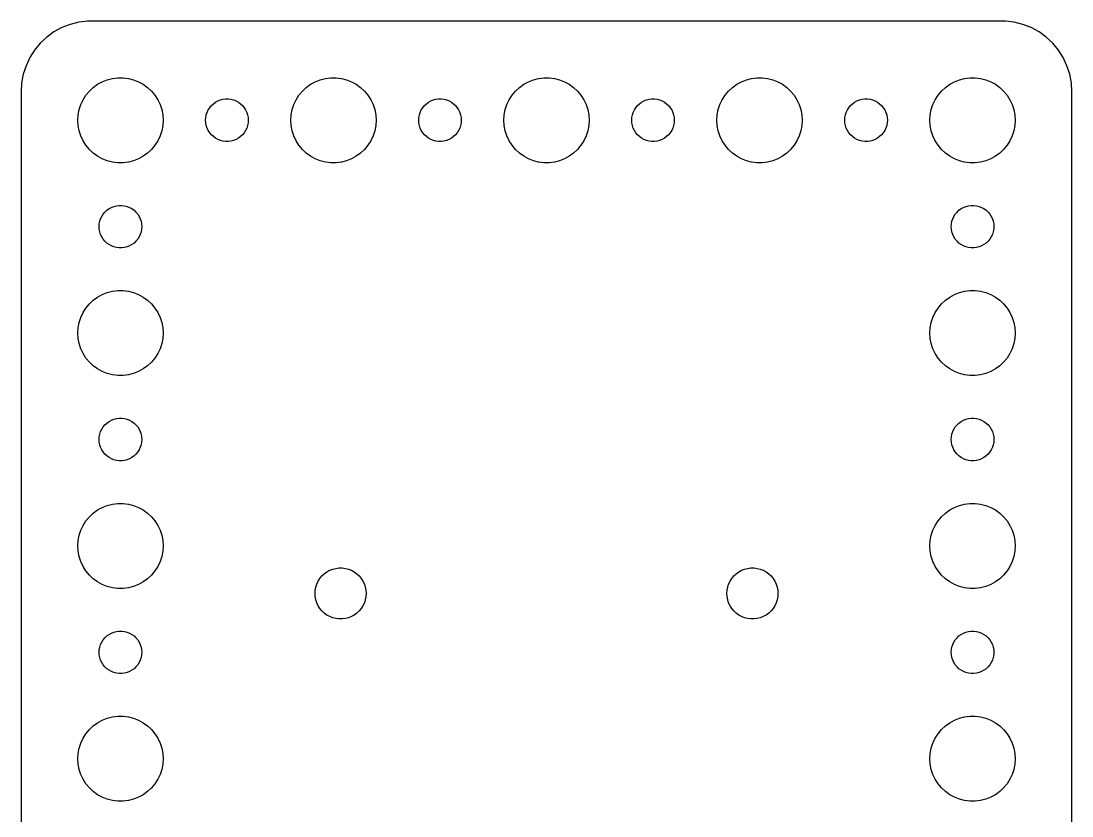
# Model space of a CAD drawing. Header units: metres. Extents: x -37 to 37, y -16 to 166.
# Drawn here: x -37 to 37, y 110 to 166 of the extents above; entities that cross this region are included whole.
import ezdxf

# ---------------------------------------------------------------- set-up
doc = ezdxf.new("R2010")
doc.units = ezdxf.units.M

msp = doc.modelspace()

# ---------------------------------------------------------------- linework, layer by layer
for p, q in [((-32.9369, 165.911), (-33.5451, 165.755)), ((-32.3139, 165.99), (-32.9369, 165.911)), ((32.3139, 165.99), (-32.3139, 165.99)), ((32.9369, 165.911), (32.3139, 165.99)), ((33.5451, 165.755), (32.9369, 165.911)), ((-34.6791, 165.222), (-35.1871, 164.853)), ((-34.1289, 165.524), (-34.6791, 165.222)), ((-33.5451, 165.755), (-34.1289, 165.524)), ((34.1289, 165.524), (33.5451, 165.755)), ((34.6791, 165.222), (34.1289, 165.524)), ((35.1871, 164.853), (34.6791, 165.222)), ((-35.6448, 164.423), (-36.0451, 163.939)), ((-35.1871, 164.853), (-35.6448, 164.423)), ((35.6448, 164.423), (35.1871, 164.853)), ((36.0451, 163.939), (35.6448, 164.423)), ((-36.0451, 163.939), (-36.3815, 163.409)), ((36.3815, 163.409), (36.0451, 163.939)), ((-36.6489, 162.841), (-36.8429, 162.243)), ((-36.3815, 163.409), (-36.6489, 162.841)), ((36.6489, 162.841), (36.3815, 163.409)), ((36.8429, 162.243), (36.6489, 162.841)), ((-36.8429, 162.243), (-36.9606, 161.627)), ((36.9606, 161.627), (36.8429, 162.243)), ((-36.9606, 161.627), (-37, 161)), ((-31.9123, 161.312), (-31.6075, 161.533)), ((-31.6075, 161.533), (-31.2773, 161.714)), ((-31.2773, 161.714), (-30.927, 161.853)), ((-30.927, 161.853), (-30.5621, 161.947)), ((-30.5621, 161.947), (-30.1884, 161.994)), ((-30.1884, 161.994), (-29.8116, 161.994)), ((-29.8116, 161.994), (-29.4379, 161.947)), ((-29.4379, 161.947), (-29.0729, 161.853)), ((-29.0729, 161.853), (-28.7227, 161.714)), ((-28.7227, 161.714), (-28.3925, 161.533)), ((-28.3925, 161.533), (-28.0877, 161.312)), ((-16.9123, 161.312), (-16.6075, 161.533)), ((-16.6075, 161.533), (-16.2773, 161.714)), ((-16.2773, 161.714), (-15.927, 161.853)), ((-15.927, 161.853), (-15.5621, 161.947)), ((-15.5621, 161.947), (-15.1884, 161.994)), ((-15.1884, 161.994), (-14.8116, 161.994)), ((-14.8116, 161.994), (-14.4379, 161.947)), ((-14.4379, 161.947), (-14.0729, 161.853)), ((-14.0729, 161.853), (-13.7227, 161.714)), ((-13.7227, 161.714), (-13.3925, 161.533)), ((-13.3925, 161.533), (-13.0877, 161.312)), ((-1.91226, 161.312), (-1.60747, 161.533)), ((-1.60747, 161.533), (-1.27733, 161.714)), ((-1.27733, 161.714), (-0.92705, 161.853)), ((-0.92705, 161.853), (-0.56213, 161.947)), ((-0.56213, 161.947), (-0.18837, 161.994)), ((-0.18837, 161.994), (0.18837, 161.994)), ((0.18837, 161.994), (0.56213, 161.947)), ((0.56213, 161.947), (0.92705, 161.853)), ((0.92705, 161.853), (1.27733, 161.714)), ((1.27733, 161.714), (1.60747, 161.533)), ((1.60747, 161.533), (1.91226, 161.312)), ((13.0877, 161.312), (13.3925, 161.533)), ((13.3925, 161.533), (13.7227, 161.714)), ((13.7227, 161.714), (14.0729, 161.853)), ((14.0729, 161.853), (14.4379, 161.947)), ((14.4379, 161.947), (14.8116, 161.994)), ((14.8116, 161.994), (15.1884, 161.994)), ((15.1884, 161.994), (15.5621, 161.947)), ((15.5621, 161.947), (15.927, 161.853)), ((15.927, 161.853), (16.2773, 161.714)), ((16.2773, 161.714), (16.6075, 161.533)), ((16.6075, 161.533), (16.9123, 161.312)), ((28.0877, 161.312), (28.3925, 161.533)), ((28.3925, 161.533), (28.7227, 161.714)), ((28.7227, 161.714), (29.0729, 161.853)), ((29.0729, 161.853), (29.4379, 161.947)), ((29.4379, 161.947), (29.8116, 161.994)), ((29.8116, 161.994), (30.1884, 161.994)), ((30.1884, 161.994), (30.5621, 161.947)), ((30.5621, 161.947), (30.927, 161.853)), ((30.927, 161.853), (31.2773, 161.714)), ((31.2773, 161.714), (31.6075, 161.533)), ((31.6075, 161.533), (31.9123, 161.312)), ((37, 161), (36.9606, 161.627)), ((-37, 161), (-37, 67)), ((-32.6289, 160.445), (-32.427, 160.763)), ((-32.427, 160.763), (-32.1869, 161.054)), ((-32.1869, 161.054), (-31.9123, 161.312)), ((-28.0877, 161.312), (-27.8131, 161.054)), ((-27.8131, 161.054), (-27.5729, 160.763)), ((-27.5729, 160.763), (-27.3711, 160.445)), ((-17.6289, 160.445), (-17.427, 160.763)), ((-17.427, 160.763), (-17.1869, 161.054)), ((-17.1869, 161.054), (-16.9123, 161.312)), ((-13.0877, 161.312), (-12.8131, 161.054)), ((-12.8131, 161.054), (-12.5729, 160.763)), ((-12.5729, 160.763), (-12.3711, 160.445)), ((-2.62891, 160.445), (-2.42705, 160.763)), ((-2.42705, 160.763), (-2.1869, 161.054)), ((-2.1869, 161.054), (-1.91226, 161.312)), ((1.91226, 161.312), (2.1869, 161.054)), ((2.1869, 161.054), (2.42705, 160.763)), ((2.42705, 160.763), (2.62891, 160.445)), ((12.3711, 160.445), (12.5729, 160.763)), ((12.5729, 160.763), (12.8131, 161.054)), ((12.8131, 161.054), (13.0877, 161.312)), ((16.9123, 161.312), (17.1869, 161.054)), ((17.1869, 161.054), (17.427, 160.763)), ((17.427, 160.763), (17.6289, 160.445)), ((27.3711, 160.445), (27.5729, 160.763)), ((27.5729, 160.763), (27.8131, 161.054)), ((27.8131, 161.054), (28.0877, 161.312)), ((31.9123, 161.312), (32.1869, 161.054)), ((32.1869, 161.054), (32.427, 160.763)), ((32.427, 160.763), (32.6289, 160.445)), ((37, 67), (37, 161)), ((-32.9057, 159.746), (-32.7893, 160.104)), ((-32.7893, 160.104), (-32.6289, 160.445)), ((-27.3711, 160.445), (-27.2107, 160.104)), ((-27.2107, 160.104), (-27.0942, 159.746)), ((-23.8145, 159.723), (-23.7135, 159.882)), ((-23.7135, 159.882), (-23.5934, 160.027)), ((-23.5934, 160.027), (-23.4561, 160.156)), ((-23.4561, 160.156), (-23.3037, 160.266)), ((-23.3037, 160.266), (-23.1387, 160.357)), ((-23.1387, 160.357), (-22.9635, 160.427)), ((-22.9635, 160.427), (-22.7811, 160.473)), ((-22.7811, 160.473), (-22.5942, 160.497)), ((-22.5942, 160.497), (-22.4058, 160.497)), ((-22.4058, 160.497), (-22.2189, 160.473)), ((-22.2189, 160.473), (-22.0365, 160.427)), ((-22.0365, 160.427), (-21.8613, 160.357)), ((-21.8613, 160.357), (-21.6963, 160.266)), ((-21.6963, 160.266), (-21.5439, 160.156)), ((-21.5439, 160.156), (-21.4065, 160.027)), ((-21.4065, 160.027), (-21.2865, 159.882)), ((-21.2865, 159.882), (-21.1855, 159.723)), ((-17.9057, 159.746), (-17.7893, 160.104)), ((-17.7893, 160.104), (-17.6289, 160.445)), ((-12.3711, 160.445), (-12.2107, 160.104)), ((-12.2107, 160.104), (-12.0942, 159.746)), ((-8.81445, 159.723), (-8.71352, 159.882)), ((-8.71352, 159.882), (-8.59344, 160.027)), ((-8.59344, 160.027), (-8.45613, 160.156)), ((-8.45613, 160.156), (-8.30373, 160.266)), ((-8.30373, 160.266), (-8.13866, 160.357)), ((-8.13866, 160.357), (-7.96352, 160.427)), ((-7.96352, 160.427), (-7.78107, 160.473)), ((-7.78107, 160.473), (-7.59418, 160.497)), ((-7.59418, 160.497), (-7.40581, 160.497)), ((-7.40581, 160.497), (-7.21892, 160.473)), ((-7.21892, 160.473), (-7.03647, 160.427)), ((-7.03647, 160.427), (-6.86133, 160.357)), ((-6.86133, 160.357), (-6.69626, 160.266)), ((-6.69626, 160.266), (-6.54385, 160.156)), ((-6.54385, 160.156), (-6.40654, 160.027)), ((-6.40654, 160.027), (-6.28647, 159.882)), ((-6.28647, 159.882), (-6.18553, 159.723)), ((-2.90575, 159.746), (-2.78932, 160.104)), ((-2.78932, 160.104), (-2.62891, 160.445)), ((2.62891, 160.445), (2.78932, 160.104)), ((2.78932, 160.104), (2.90575, 159.746)), ((6.18553, 159.723), (6.28647, 159.882)), ((6.28647, 159.882), (6.40654, 160.027)), ((6.40654, 160.027), (6.54385, 160.156)), ((6.54385, 160.156), (6.69626, 160.266)), ((6.69626, 160.266), (6.86133, 160.357)), ((6.86133, 160.357), (7.03647, 160.427)), ((7.03647, 160.427), (7.21892, 160.473)), ((7.21892, 160.473), (7.40581, 160.497)), ((7.40581, 160.497), (7.59418, 160.497)), ((7.59418, 160.497), (7.78107, 160.473)), ((7.78107, 160.473), (7.96352, 160.427)), ((7.96352, 160.427), (8.13866, 160.357)), ((8.13866, 160.357), (8.30373, 160.266)), ((8.30373, 160.266), (8.45613, 160.156)), ((8.45613, 160.156), (8.59344, 160.027)), ((8.59344, 160.027), (8.71352, 159.882)), ((8.71352, 159.882), (8.81445, 159.723)), ((12.0942, 159.746), (12.2107, 160.104)), ((12.2107, 160.104), (12.3711, 160.445)), ((17.6289, 160.445), (17.7893, 160.104)), ((17.7893, 160.104), (17.9057, 159.746)), ((21.1855, 159.723), (21.2865, 159.882)), ((21.2865, 159.882), (21.4065, 160.027)), ((21.4065, 160.027), (21.5439, 160.156)), ((21.5439, 160.156), (21.6963, 160.266)), ((21.6963, 160.266), (21.8613, 160.357)), ((21.8613, 160.357), (22.0365, 160.427)), ((22.0365, 160.427), (22.2189, 160.473)), ((22.2189, 160.473), (22.4058, 160.497)), ((22.4058, 160.497), (22.5942, 160.497)), ((22.5942, 160.497), (22.7811, 160.473)), ((22.7811, 160.473), (22.9635, 160.427)), ((22.9635, 160.427), (23.1387, 160.357)), ((23.1387, 160.357), (23.3037, 160.266)), ((23.3037, 160.266), (23.4561, 160.156)), ((23.4561, 160.156), (23.5934, 160.027)), ((23.5934, 160.027), (23.7135, 159.882)), ((23.7135, 159.882), (23.8145, 159.723)), ((27.0942, 159.746), (27.2107, 160.104)), ((27.2107, 160.104), (27.3711, 160.445)), ((32.6289, 160.445), (32.7893, 160.104)), ((32.7893, 160.104), (32.9057, 159.746)), ((-33, 159), (-32.9763, 159.376)), ((-32.9763, 159.376), (-32.9057, 159.746)), ((-27.0942, 159.746), (-27.0237, 159.376)), ((-27.0237, 159.376), (-27, 159)), ((-24, 159), (-23.9882, 159.188)), ((-23.9882, 159.188), (-23.9529, 159.373)), ((-23.9529, 159.373), (-23.8947, 159.552)), ((-23.8947, 159.552), (-23.8145, 159.723)), ((-21.1855, 159.723), (-21.1053, 159.552)), ((-21.1053, 159.552), (-21.0471, 159.373)), ((-21.0471, 159.373), (-21.0118, 159.188)), ((-21.0118, 159.188), (-21, 159)), ((-18, 159), (-17.9763, 159.376)), ((-17.9763, 159.376), (-17.9057, 159.746)), ((-12.0942, 159.746), (-12.0237, 159.376)), ((-12.0237, 159.376), (-12, 159)), ((-9, 159), (-8.98816, 159.188)), ((-8.98816, 159.188), (-8.95287, 159.373)), ((-8.95287, 159.373), (-8.89465, 159.552)), ((-8.89465, 159.552), (-8.81445, 159.723)), ((-6.18553, 159.723), (-6.10533, 159.552)), ((-6.10533, 159.552), (-6.04712, 159.373)), ((-6.04712, 159.373), (-6.01183, 159.188)), ((-6.01183, 159.188), (-6, 159)), ((-3, 159), (-2.97633, 159.376)), ((-2.97633, 159.376), (-2.90575, 159.746)), ((2.90575, 159.746), (2.97633, 159.376)), ((2.97633, 159.376), (3, 159)), ((6, 159), (6.01183, 159.188)), ((6.01183, 159.188), (6.04712, 159.373)), ((6.04712, 159.373), (6.10533, 159.552)), ((6.10533, 159.552), (6.18553, 159.723)), ((8.81445, 159.723), (8.89465, 159.552)), ((8.89465, 159.552), (8.95287, 159.373)), ((8.95287, 159.373), (8.98816, 159.188)), ((8.98816, 159.188), (9, 159)), ((12, 159), (12.0237, 159.376)), ((12.0237, 159.376), (12.0942, 159.746)), ((17.9057, 159.746), (17.9763, 159.376)), ((17.9763, 159.376), (18, 159)), ((21, 159), (21.0118, 159.188)), ((21.0118, 159.188), (21.0471, 159.373)), ((21.0471, 159.373), (21.1053, 159.552)), ((21.1053, 159.552), (21.1855, 159.723)), ((23.8145, 159.723), (23.8947, 159.552)), ((23.8947, 159.552), (23.9529, 159.373)), ((23.9529, 159.373), (23.9882, 159.188)), ((23.9882, 159.188), (24, 159)), ((27, 159), (27.0237, 159.376)), ((27.0237, 159.376), (27.0942, 159.746)), ((32.9057, 159.746), (32.9763, 159.376)), ((32.9763, 159.376), (33, 159)), ((-32.9763, 158.624), (-33, 159)), ((-32.9057, 158.254), (-32.9763, 158.624)), ((-27.0237, 158.624), (-27.0942, 158.254)), ((-27, 159), (-27.0237, 158.624)), ((-23.9882, 158.812), (-24, 159)), ((-23.9529, 158.627), (-23.9882, 158.812)), ((-23.8947, 158.448), (-23.9529, 158.627)), ((-23.8145, 158.277), (-23.8947, 158.448)), ((-21.1053, 158.448), (-21.1855, 158.277)), ((-21.0471, 158.627), (-21.1053, 158.448)), ((-21.0118, 158.812), (-21.0471, 158.627)), ((-21, 159), (-21.0118, 158.812)), ((-17.9763, 158.624), (-18, 159)), ((-17.9057, 158.254), (-17.9763, 158.624)), ((-12.0237, 158.624), (-12.0942, 158.254)), ((-12, 159), (-12.0237, 158.624)), ((-8.98816, 158.812), (-9, 159)), ((-8.95287, 158.627), (-8.98816, 158.812)), ((-8.89465, 158.448), (-8.95287, 158.627)), ((-8.81445, 158.277), (-8.89465, 158.448)), ((-6.10533, 158.448), (-6.18553, 158.277)), ((-6.04712, 158.627), (-6.10533, 158.448)), ((-6.01183, 158.812), (-6.04712, 158.627)), ((-6, 159), (-6.01183, 158.812)), ((-2.97633, 158.624), (-3, 159)), ((-2.90575, 158.254), (-2.97633, 158.624)), ((2.97633, 158.624), (2.90575, 158.254)), ((3, 159), (2.97633, 158.624)), ((6.01183, 158.812), (6, 159)), ((6.04712, 158.627), (6.01183, 158.812)), ((6.10533, 158.448), (6.04712, 158.627)), ((6.18553, 158.277), (6.10533, 158.448)), ((8.89465, 158.448), (8.81445, 158.277)), ((8.95287, 158.627), (8.89465, 158.448)), ((8.98816, 158.812), (8.95287, 158.627)), ((9, 159), (8.98816, 158.812)), ((12.0237, 158.624), (12, 159)), ((12.0942, 158.254), (12.0237, 158.624)), ((17.9763, 158.624), (17.9057, 158.254)), ((18, 159), (17.9763, 158.624)), ((21.0118, 158.812), (21, 159)), ((21.0471, 158.627), (21.0118, 158.812)), ((21.1053, 158.448), (21.0471, 158.627)), ((21.1855, 158.277), (21.1053, 158.448)), ((23.8947, 158.448), (23.8145, 158.277)), ((23.9529, 158.627), (23.8947, 158.448)), ((23.9882, 158.812), (23.9529, 158.627)), ((24, 159), (23.9882, 158.812)), ((27.0237, 158.624), (27, 159)), ((27.0942, 158.254), (27.0237, 158.624)), ((32.9763, 158.624), (32.9057, 158.254)), ((33, 159), (32.9763, 158.624)), ((-32.7893, 157.896), (-32.9057, 158.254)), ((-32.6289, 157.555), (-32.7893, 157.896)), ((-27.2107, 157.896), (-27.3711, 157.555)), ((-27.0942, 158.254), (-27.2107, 157.896)), ((-23.7135, 158.118), (-23.8145, 158.277)), ((-23.5934, 157.973), (-23.7135, 158.118)), ((-23.4561, 157.844), (-23.5934, 157.973)), ((-23.3037, 157.734), (-23.4561, 157.844)), ((-23.1387, 157.643), (-23.3037, 157.734)), ((-22.9635, 157.573), (-23.1387, 157.643)), ((-21.8613, 157.643), (-22.0365, 157.573)), ((-21.6963, 157.734), (-21.8613, 157.643)), ((-21.5439, 157.844), (-21.6963, 157.734)), ((-21.4065, 157.973), (-21.5439, 157.844)), ((-21.2865, 158.118), (-21.4065, 157.973)), ((-21.1855, 158.277), (-21.2865, 158.118)), ((-17.7893, 157.896), (-17.9057, 158.254)), ((-17.6289, 157.555), (-17.7893, 157.896)), ((-12.2107, 157.896), (-12.3711, 157.555)), ((-12.0942, 158.254), (-12.2107, 157.896)), ((-8.71352, 158.118), (-8.81445, 158.277)), ((-8.59344, 157.973), (-8.71352, 158.118)), ((-8.45613, 157.844), (-8.59344, 157.973)), ((-8.30373, 157.734), (-8.45613, 157.844)), ((-8.13866, 157.643), (-8.30373, 157.734)), ((-7.96352, 157.573), (-8.13866, 157.643)), ((-6.86133, 157.643), (-7.03647, 157.573)), ((-6.69626, 157.734), (-6.86133, 157.643)), ((-6.54385, 157.844), (-6.69626, 157.734)), ((-6.40654, 157.973), (-6.54385, 157.844)), ((-6.28647, 158.118), (-6.40654, 157.973)), ((-6.18553, 158.277), (-6.28647, 158.118)), ((-2.78932, 157.896), (-2.90575, 158.254)), ((-2.62891, 157.555), (-2.78932, 157.896)), ((2.78932, 157.896), (2.62891, 157.555)), ((2.90575, 158.254), (2.78932, 157.896)), ((6.28647, 158.118), (6.18553, 158.277)), ((6.40654, 157.973), (6.28647, 158.118)), ((6.54385, 157.844), (6.40654, 157.973)), ((6.69626, 157.734), (6.54385, 157.844)), ((6.86133, 157.643), (6.69626, 157.734)), ((7.03647, 157.573), (6.86133, 157.643)), ((8.13866, 157.643), (7.96352, 157.573)), ((8.30373, 157.734), (8.13866, 157.643)), ((8.45613, 157.844), (8.30373, 157.734)), ((8.59344, 157.973), (8.45613, 157.844)), ((8.71352, 158.118), (8.59344, 157.973)), ((8.81445, 158.277), (8.71352, 158.118)), ((12.2107, 157.896), (12.0942, 158.254)), ((12.3711, 157.555), (12.2107, 157.896)), ((17.7893, 157.896), (17.6289, 157.555)), ((17.9057, 158.254), (17.7893, 157.896)), ((21.2865, 158.118), (21.1855, 158.277)), ((21.4065, 157.973), (21.2865, 158.118)), ((21.5439, 157.844), (21.4065, 157.973)), ((21.6963, 157.734), (21.5439, 157.844)), ((21.8613, 157.643), (21.6963, 157.734)), ((22.0365, 157.573), (21.8613, 157.643)), ((23.1387, 157.643), (22.9635, 157.573)), ((23.3037, 157.734), (23.1387, 157.643)), ((23.4561, 157.844), (23.3037, 157.734)), ((23.5934, 157.973), (23.4561, 157.844)), ((23.7135, 158.118), (23.5934, 157.973)), ((23.8145, 158.277), (23.7135, 158.118)), ((27.2107, 157.896), (27.0942, 158.254)), ((27.3711, 157.555), (27.2107, 157.896)), ((32.7893, 157.896), (32.6289, 157.555)), ((32.9057, 158.254), (32.7893, 157.896)), ((-32.427, 157.237), (-32.6289, 157.555)), ((-32.1869, 156.946), (-32.427, 157.237)), ((-31.9123, 156.688), (-32.1869, 156.946)), ((-27.8131, 156.946), (-28.0877, 156.688)), ((-27.5729, 157.237), (-27.8131, 156.946)), ((-27.3711, 157.555), (-27.5729, 157.237)), ((-22.7811, 157.527), (-22.9635, 157.573)), ((-22.5942, 157.503), (-22.7811, 157.527)), ((-22.4058, 157.503), (-22.5942, 157.503)), ((-22.2189, 157.527), (-22.4058, 157.503)), ((-22.0365, 157.573), (-22.2189, 157.527)), ((-17.427, 157.237), (-17.6289, 157.555)), ((-17.1869, 156.946), (-17.427, 157.237)), ((-16.9123, 156.688), (-17.1869, 156.946)), ((-12.8131, 156.946), (-13.0877, 156.688)), ((-12.5729, 157.237), (-12.8131, 156.946)), ((-12.3711, 157.555), (-12.5729, 157.237)), ((-7.78107, 157.527), (-7.96352, 157.573)), ((-7.59418, 157.503), (-7.78107, 157.527)), ((-7.40581, 157.503), (-7.59418, 157.503)), ((-7.21892, 157.527), (-7.40581, 157.503)), ((-7.03647, 157.573), (-7.21892, 157.527)), ((-2.42705, 157.237), (-2.62891, 157.555)), ((-2.1869, 156.946), (-2.42705, 157.237)), ((-1.91226, 156.688), (-2.1869, 156.946)), ((2.1869, 156.946), (1.91226, 156.688)), ((2.42705, 157.237), (2.1869, 156.946)), ((2.62891, 157.555), (2.42705, 157.237)), ((7.21892, 157.527), (7.03647, 157.573)), ((7.40581, 157.503), (7.21892, 157.527)), ((7.59418, 157.503), (7.40581, 157.503)), ((7.78107, 157.527), (7.59418, 157.503)), ((7.96352, 157.573), (7.78107, 157.527)), ((12.5729, 157.237), (12.3711, 157.555)), ((12.8131, 156.946), (12.5729, 157.237)), ((13.0877, 156.688), (12.8131, 156.946)), ((17.1869, 156.946), (16.9123, 156.688)), ((17.427, 157.237), (17.1869, 156.946)), ((17.6289, 157.555), (17.427, 157.237)), ((22.2189, 157.527), (22.0365, 157.573)), ((22.4058, 157.503), (22.2189, 157.527)), ((22.5942, 157.503), (22.4058, 157.503)), ((22.7811, 157.527), (22.5942, 157.503)), ((22.9635, 157.573), (22.7811, 157.527)), ((27.5729, 157.237), (27.3711, 157.555)), ((27.8131, 156.946), (27.5729, 157.237)), ((28.0877, 156.688), (27.8131, 156.946)), ((32.1869, 156.946), (31.9123, 156.688)), ((32.427, 157.237), (32.1869, 156.946)), ((32.6289, 157.555), (32.427, 157.237)), ((-31.6075, 156.467), (-31.9123, 156.688)), ((-31.2773, 156.286), (-31.6075, 156.467)), ((-30.927, 156.147), (-31.2773, 156.286)), ((-30.5621, 156.053), (-30.927, 156.147)), ((-29.0729, 156.147), (-29.4379, 156.053)), ((-28.7227, 156.286), (-29.0729, 156.147)), ((-28.3925, 156.467), (-28.7227, 156.286)), ((-28.0877, 156.688), (-28.3925, 156.467)), ((-16.6075, 156.467), (-16.9123, 156.688)), ((-16.2773, 156.286), (-16.6075, 156.467)), ((-15.927, 156.147), (-16.2773, 156.286)), ((-15.5621, 156.053), (-15.927, 156.147)), ((-14.0729, 156.147), (-14.4379, 156.053)), ((-13.7227, 156.286), (-14.0729, 156.147)), ((-13.3925, 156.467), (-13.7227, 156.286)), ((-13.0877, 156.688), (-13.3925, 156.467)), ((-1.60747, 156.467), (-1.91226, 156.688)), ((-1.27733, 156.286), (-1.60747, 156.467)), ((-0.92705, 156.147), (-1.27733, 156.286)), ((-0.56213, 156.053), (-0.92705, 156.147)), ((0.92705, 156.147), (0.56213, 156.053)), ((1.27733, 156.286), (0.92705, 156.147)), ((1.60747, 156.467), (1.27733, 156.286)), ((1.91226, 156.688), (1.60747, 156.467)), ((13.3925, 156.467), (13.0877, 156.688)), ((13.7227, 156.286), (13.3925, 156.467)), ((14.0729, 156.147), (13.7227, 156.286)), ((14.4379, 156.053), (14.0729, 156.147)), ((15.927, 156.147), (15.5621, 156.053)), ((16.2773, 156.286), (15.927, 156.147)), ((16.6075, 156.467), (16.2773, 156.286)), ((16.9123, 156.688), (16.6075, 156.467)), ((28.3925, 156.467), (28.0877, 156.688)), ((28.7227, 156.286), (28.3925, 156.467)), ((29.0729, 156.147), (28.7227, 156.286)), ((29.4379, 156.053), (29.0729, 156.147)), ((30.927, 156.147), (30.5621, 156.053)), ((31.2773, 156.286), (30.927, 156.147)), ((31.6075, 156.467), (31.2773, 156.286)), ((31.9123, 156.688), (31.6075, 156.467)), ((-30.1884, 156.006), (-30.5621, 156.053)), ((-29.8116, 156.006), (-30.1884, 156.006)), ((-29.4379, 156.053), (-29.8116, 156.006)), ((-15.1884, 156.006), (-15.5621, 156.053)), ((-14.8116, 156.006), (-15.1884, 156.006)), ((-14.4379, 156.053), (-14.8116, 156.006)), ((-0.18837, 156.006), (-0.56213, 156.053)), ((0.18837, 156.006), (-0.18837, 156.006)), ((0.56213, 156.053), (0.18837, 156.006)), ((14.8116, 156.006), (14.4379, 156.053)), ((15.1884, 156.006), (14.8116, 156.006)), ((15.5621, 156.053), (15.1884, 156.006)), ((29.8116, 156.006), (29.4379, 156.053)), ((30.1884, 156.006), (29.8116, 156.006)), ((30.5621, 156.053), (30.1884, 156.006)), ((-31.2135, 152.382), (-31.0934, 152.527)), ((-31.0934, 152.527), (-30.9561, 152.656)), ((-30.9561, 152.656), (-30.8037, 152.766)), ((-30.8037, 152.766), (-30.6387, 152.857)), ((-30.6387, 152.857), (-30.4635, 152.927)), ((-30.4635, 152.927), (-30.2811, 152.973)), ((-30.2811, 152.973), (-30.0942, 152.997)), ((-30.0942, 152.997), (-29.9058, 152.997)), ((-29.9058, 152.997), (-29.7189, 152.973)), ((-29.7189, 152.973), (-29.5365, 152.927)), ((-29.5365, 152.927), (-29.3613, 152.857)), ((-29.3613, 152.857), (-29.1963, 152.766)), ((-29.1963, 152.766), (-29.0439, 152.656)), ((-29.0439, 152.656), (-28.9065, 152.527)), ((-28.9065, 152.527), (-28.7865, 152.382)), ((28.7865, 152.382), (28.9065, 152.527)), ((28.9065, 152.527), (29.0439, 152.656)), ((29.0439, 152.656), (29.1963, 152.766)), ((29.1963, 152.766), (29.3613, 152.857)), ((29.3613, 152.857), (29.5365, 152.927)), ((29.5365, 152.927), (29.7189, 152.973)), ((29.7189, 152.973), (29.9058, 152.997)), ((29.9058, 152.997), (30.0942, 152.997)), ((30.0942, 152.997), (30.2811, 152.973)), ((30.2811, 152.973), (30.4635, 152.927)), ((30.4635, 152.927), (30.6387, 152.857)), ((30.6387, 152.857), (30.8037, 152.766)), ((30.8037, 152.766), (30.9561, 152.656)), ((30.9561, 152.656), (31.0934, 152.527)), ((31.0934, 152.527), (31.2135, 152.382)), ((-31.4882, 151.688), (-31.4529, 151.873)), ((-31.4529, 151.873), (-31.3947, 152.052)), ((-31.3947, 152.052), (-31.3145, 152.223)), ((-31.3145, 152.223), (-31.2135, 152.382)), ((-28.7865, 152.382), (-28.6855, 152.223)), ((-28.6855, 152.223), (-28.6053, 152.052)), ((-28.6053, 152.052), (-28.5471, 151.873)), ((-28.5471, 151.873), (-28.5118, 151.688)), ((28.5118, 151.688), (28.5471, 151.873)), ((28.5471, 151.873), (28.6053, 152.052)), ((28.6053, 152.052), (28.6855, 152.223)), ((28.6855, 152.223), (28.7865, 152.382)), ((31.2135, 152.382), (31.3145, 152.223)), ((31.3145, 152.223), (31.3947, 152.052)), ((31.3947, 152.052), (31.4529, 151.873)), ((31.4529, 151.873), (31.4882, 151.688)), ((-31.5, 151.5), (-31.4882, 151.688)), ((-31.4882, 151.312), (-31.5, 151.5)), ((-31.4529, 151.127), (-31.4882, 151.312)), ((-31.3947, 150.948), (-31.4529, 151.127)), ((-28.5471, 151.127), (-28.6053, 150.948)), ((-28.5118, 151.312), (-28.5471, 151.127)), ((-28.5118, 151.688), (-28.5, 151.5)), ((-28.5, 151.5), (-28.5118, 151.312)), ((28.5, 151.5), (28.5118, 151.688)), ((28.5118, 151.312), (28.5, 151.5)), ((28.5471, 151.127), (28.5118, 151.312)), ((28.6053, 150.948), (28.5471, 151.127)), ((31.4529, 151.127), (31.3947, 150.948)), ((31.4882, 151.312), (31.4529, 151.127)), ((31.4882, 151.688), (31.5, 151.5)), ((31.5, 151.5), (31.4882, 151.312)), ((-31.3145, 150.777), (-31.3947, 150.948)), ((-31.2135, 150.618), (-31.3145, 150.777)), ((-31.0934, 150.473), (-31.2135, 150.618)), ((-30.9561, 150.344), (-31.0934, 150.473)), ((-30.8037, 150.234), (-30.9561, 150.344)), ((-30.6387, 150.143), (-30.8037, 150.234)), ((-29.1963, 150.234), (-29.3613, 150.143)), ((-29.0439, 150.344), (-29.1963, 150.234)), ((-28.9065, 150.473), (-29.0439, 150.344)), ((-28.7865, 150.618), (-28.9065, 150.473)), ((-28.6855, 150.777), (-28.7865, 150.618)), ((-28.6053, 150.948), (-28.6855, 150.777)), ((28.6855, 150.777), (28.6053, 150.948)), ((28.7865, 150.618), (28.6855, 150.777)), ((28.9065, 150.473), (28.7865, 150.618)), ((29.0439, 150.344), (28.9065, 150.473)), ((29.1963, 150.234), (29.0439, 150.344)), ((29.3613, 150.143), (29.1963, 150.234)), ((30.8037, 150.234), (30.6387, 150.143)), ((30.9561, 150.344), (30.8037, 150.234)), ((31.0934, 150.473), (30.9561, 150.344)), ((31.2135, 150.618), (31.0934, 150.473)), ((31.3145, 150.777), (31.2135, 150.618)), ((31.3947, 150.948), (31.3145, 150.777)), ((-30.4635, 150.073), (-30.6387, 150.143)), ((-30.2811, 150.027), (-30.4635, 150.073)), ((-30.0942, 150.003), (-30.2811, 150.027)), ((-29.9058, 150.003), (-30.0942, 150.003)), ((-29.7189, 150.027), (-29.9058, 150.003)), ((-29.5365, 150.073), (-29.7189, 150.027)), ((-29.3613, 150.143), (-29.5365, 150.073)), ((29.5365, 150.073), (29.3613, 150.143)), ((29.7189, 150.027), (29.5365, 150.073)), ((29.9058, 150.003), (29.7189, 150.027)), ((30.0942, 150.003), (29.9058, 150.003)), ((30.2811, 150.027), (30.0942, 150.003)), ((30.4635, 150.073), (30.2811, 150.027)), ((30.6387, 150.143), (30.4635, 150.073)), ((-31.9123, 146.312), (-31.6075, 146.533)), ((-31.6075, 146.533), (-31.2773, 146.714)), ((-31.2773, 146.714), (-30.927, 146.853)), ((-30.927, 146.853), (-30.5621, 146.947)), ((-30.5621, 146.947), (-30.1884, 146.994)), ((-30.1884, 146.994), (-29.8116, 146.994)), ((-29.8116, 146.994), (-29.4379, 146.947)), ((-29.4379, 146.947), (-29.0729, 146.853)), ((-29.0729, 146.853), (-28.7227, 146.714)), ((-28.7227, 146.714), (-28.3925, 146.533)), ((-28.3925, 146.533), (-28.0877, 146.312)), ((28.0877, 146.312), (28.3925, 146.533)), ((28.3925, 146.533), (28.7227, 146.714)), ((28.7227, 146.714), (29.0729, 146.853)), ((29.0729, 146.853), (29.4379, 146.947)), ((29.4379, 146.947), (29.8116, 146.994)), ((29.8116, 146.994), (30.1884, 146.994)), ((30.1884, 146.994), (30.5621, 146.947)), ((30.5621, 146.947), (30.927, 146.853)), ((30.927, 146.853), (31.2773, 146.714)), ((31.2773, 146.714), (31.6075, 146.533)), ((31.6075, 146.533), (31.9123, 146.312)), ((-32.427, 145.763), (-32.1869, 146.054)), ((-32.1869, 146.054), (-31.9123, 146.312)), ((-28.0877, 146.312), (-27.8131, 146.054)), ((-27.8131, 146.054), (-27.5729, 145.763)), ((27.5729, 145.763), (27.8131, 146.054)), ((27.8131, 146.054), (28.0877, 146.312)), ((31.9123, 146.312), (32.1869, 146.054)), ((32.1869, 146.054), (32.427, 145.763)), ((-32.9057, 144.746), (-32.7893, 145.104)), ((-32.7893, 145.104), (-32.6289, 145.445)), ((-32.6289, 145.445), (-32.427, 145.763)), ((-27.5729, 145.763), (-27.3711, 145.445)), ((-27.3711, 145.445), (-27.2107, 145.104)), ((-27.2107, 145.104), (-27.0942, 144.746)), ((27.0942, 144.746), (27.2107, 145.104)), ((27.2107, 145.104), (27.3711, 145.445)), ((27.3711, 145.445), (27.5729, 145.763)), ((32.427, 145.763), (32.6289, 145.445)), ((32.6289, 145.445), (32.7893, 145.104)), ((32.7893, 145.104), (32.9057, 144.746)), ((-33, 144), (-32.9763, 144.376)), ((-32.9763, 144.376), (-32.9057, 144.746)), ((-27.0942, 144.746), (-27.0237, 144.376)), ((-27.0237, 144.376), (-27, 144)), ((27, 144), (27.0237, 144.376)), ((27.0237, 144.376), (27.0942, 144.746)), ((32.9057, 144.746), (32.9763, 144.376)), ((32.9763, 144.376), (33, 144)), ((-32.9763, 143.624), (-33, 144)), ((-32.9057, 143.254), (-32.9763, 143.624)), ((-27.0237, 143.624), (-27.0942, 143.254)), ((-27, 144), (-27.0237, 143.624)), ((27.0237, 143.624), (27, 144)), ((27.0942, 143.254), (27.0237, 143.624)), ((32.9763, 143.624), (32.9057, 143.254)), ((33, 144), (32.9763, 143.624)), ((-32.7893, 142.896), (-32.9057, 143.254)), ((-32.6289, 142.555), (-32.7893, 142.896)), ((-27.2107, 142.896), (-27.3711, 142.555)), ((-27.0942, 143.254), (-27.2107, 142.896)), ((27.2107, 142.896), (27.0942, 143.254)), ((27.3711, 142.555), (27.2107, 142.896)), ((32.7893, 142.896), (32.6289, 142.555)), ((32.9057, 143.254), (32.7893, 142.896)), ((-32.427, 142.237), (-32.6289, 142.555)), ((-32.1869, 141.946), (-32.427, 142.237)), ((-27.5729, 142.237), (-27.8131, 141.946)), ((-27.3711, 142.555), (-27.5729, 142.237)), ((27.5729, 142.237), (27.3711, 142.555)), ((27.8131, 141.946), (27.5729, 142.237)), ((32.427, 142.237), (32.1869, 141.946)), ((32.6289, 142.555), (32.427, 142.237)), ((-31.9123, 141.688), (-32.1869, 141.946)), ((-31.6075, 141.467), (-31.9123, 141.688)), ((-31.2773, 141.286), (-31.6075, 141.467)), ((-28.3925, 141.467), (-28.7227, 141.286)), ((-28.0877, 141.688), (-28.3925, 141.467)), ((-27.8131, 141.946), (-28.0877, 141.688)), ((28.0877, 141.688), (27.8131, 141.946)), ((28.3925, 141.467), (28.0877, 141.688)), ((28.7227, 141.286), (28.3925, 141.467)), ((31.6075, 141.467), (31.2773, 141.286)), ((31.9123, 141.688), (31.6075, 141.467)), ((32.1869, 141.946), (31.9123, 141.688)), ((-30.927, 141.147), (-31.2773, 141.286)), ((-30.5621, 141.053), (-30.927, 141.147)), ((-30.1884, 141.006), (-30.5621, 141.053)), ((-29.8116, 141.006), (-30.1884, 141.006)), ((-29.4379, 141.053), (-29.8116, 141.006)), ((-29.0729, 141.147), (-29.4379, 141.053)), ((-28.7227, 141.286), (-29.0729, 141.147)), ((29.0729, 141.147), (28.7227, 141.286)), ((29.4379, 141.053), (29.0729, 141.147)), ((29.8116, 141.006), (29.4379, 141.053)), ((30.1884, 141.006), (29.8116, 141.006)), ((30.5621, 141.053), (30.1884, 141.006)), ((30.927, 141.147), (30.5621, 141.053)), ((31.2773, 141.286), (30.927, 141.147)), ((-31.0934, 137.527), (-30.9561, 137.656)), ((-30.9561, 137.656), (-30.8037, 137.766)), ((-30.8037, 137.766), (-30.6387, 137.857)), ((-30.6387, 137.857), (-30.4635, 137.927)), ((-30.4635, 137.927), (-30.2811, 137.973)), ((-30.2811, 137.973), (-30.0942, 137.997)), ((-30.0942, 137.997), (-29.9058, 137.997)), ((-29.9058, 137.997), (-29.7189, 137.973)), ((-29.7189, 137.973), (-29.5365, 137.927)), ((-29.5365, 137.927), (-29.3613, 137.857)), ((-29.3613, 137.857), (-29.1963, 137.766)), ((-29.1963, 137.766), (-29.0439, 137.656)), ((-29.0439, 137.656), (-28.9065, 137.527)), ((28.9065, 137.527), (29.0439, 137.656)), ((29.0439, 137.656), (29.1963, 137.766)), ((29.1963, 137.766), (29.3613, 137.857)), ((29.3613, 137.857), (29.5365, 137.927)), ((29.5365, 137.927), (29.7189, 137.973)), ((29.7189, 137.973), (29.9058, 137.997)), ((29.9058, 137.997), (30.0942, 137.997)), ((30.0942, 137.997), (30.2811, 137.973)), ((30.2811, 137.973), (30.4635, 137.927)), ((30.4635, 137.927), (30.6387, 137.857)), ((30.6387, 137.857), (30.8037, 137.766)), ((30.8037, 137.766), (30.9561, 137.656)), ((30.9561, 137.656), (31.0934, 137.527)), ((-31.4529, 136.873), (-31.3947, 137.052)), ((-31.3947, 137.052), (-31.3145, 137.223)), ((-31.3145, 137.223), (-31.2135, 137.382)), ((-31.2135, 137.382), (-31.0934, 137.527)), ((-28.9065, 137.527), (-28.7865, 137.382)), ((-28.7865, 137.382), (-28.6855, 137.223)), ((-28.6855, 137.223), (-28.6053, 137.052)), ((-28.6053, 137.052), (-28.5471, 136.873)), ((28.5471, 136.873), (28.6053, 137.052)), ((28.6053, 137.052), (28.6855, 137.223)), ((28.6855, 137.223), (28.7865, 137.382)), ((28.7865, 137.382), (28.9065, 137.527)), ((31.0934, 137.527), (31.2135, 137.382)), ((31.2135, 137.382), (31.3145, 137.223)), ((31.3145, 137.223), (31.3947, 137.052)), ((31.3947, 137.052), (31.4529, 136.873)), ((-31.5, 136.5), (-31.4882, 136.688)), ((-31.4882, 136.312), (-31.5, 136.5)), ((-31.4882, 136.688), (-31.4529, 136.873)), ((-31.4529, 136.127), (-31.4882, 136.312)), ((-28.5471, 136.873), (-28.5118, 136.688)), ((-28.5118, 136.312), (-28.5471, 136.127)), ((-28.5118, 136.688), (-28.5, 136.5)), ((-28.5, 136.5), (-28.5118, 136.312)), ((28.5, 136.5), (28.5118, 136.688)), ((28.5118, 136.312), (28.5, 136.5)), ((28.5118, 136.688), (28.5471, 136.873)), ((28.5471, 136.127), (28.5118, 136.312)), ((31.4529, 136.873), (31.4882, 136.688)), ((31.4882, 136.312), (31.4529, 136.127)), ((31.4882, 136.688), (31.5, 136.5)), ((31.5, 136.5), (31.4882, 136.312)), ((-31.3947, 135.948), (-31.4529, 136.127)), ((-31.3145, 135.777), (-31.3947, 135.948)), ((-31.2135, 135.618), (-31.3145, 135.777)), ((-31.0934, 135.473), (-31.2135, 135.618)), ((-30.9561, 135.344), (-31.0934, 135.473)), ((-28.9065, 135.473), (-29.0439, 135.344)), ((-28.7865, 135.618), (-28.9065, 135.473)), ((-28.6855, 135.777), (-28.7865, 135.618)), ((-28.6053, 135.948), (-28.6855, 135.777)), ((-28.5471, 136.127), (-28.6053, 135.948)), ((28.6053, 135.948), (28.5471, 136.127)), ((28.6855, 135.777), (28.6053, 135.948)), ((28.7865, 135.618), (28.6855, 135.777)), ((28.9065, 135.473), (28.7865, 135.618)), ((29.0439, 135.344), (28.9065, 135.473)), ((31.0934, 135.473), (30.9561, 135.344)), ((31.2135, 135.618), (31.0934, 135.473)), ((31.3145, 135.777), (31.2135, 135.618)), ((31.3947, 135.948), (31.3145, 135.777)), ((31.4529, 136.127), (31.3947, 135.948)), ((-30.8037, 135.234), (-30.9561, 135.344)), ((-30.6387, 135.143), (-30.8037, 135.234)), ((-30.4635, 135.073), (-30.6387, 135.143)), ((-30.2811, 135.027), (-30.4635, 135.073)), ((-30.0942, 135.003), (-30.2811, 135.027)), ((-29.9058, 135.003), (-30.0942, 135.003)), ((-29.7189, 135.027), (-29.9058, 135.003)), ((-29.5365, 135.073), (-29.7189, 135.027)), ((-29.3613, 135.143), (-29.5365, 135.073)), ((-29.1963, 135.234), (-29.3613, 135.143)), ((-29.0439, 135.344), (-29.1963, 135.234)), ((29.1963, 135.234), (29.0439, 135.344)), ((29.3613, 135.143), (29.1963, 135.234)), ((29.5365, 135.073), (29.3613, 135.143)), ((29.7189, 135.027), (29.5365, 135.073)), ((29.9058, 135.003), (29.7189, 135.027)), ((30.0942, 135.003), (29.9058, 135.003)), ((30.2811, 135.027), (30.0942, 135.003)), ((30.4635, 135.073), (30.2811, 135.027)), ((30.6387, 135.143), (30.4635, 135.073)), ((30.8037, 135.234), (30.6387, 135.143)), ((30.9561, 135.344), (30.8037, 135.234)), ((-31.2773, 131.714), (-30.927, 131.853)), ((-30.927, 131.853), (-30.5621, 131.947)), ((-30.5621, 131.947), (-30.1884, 131.994)), ((-30.1884, 131.994), (-29.8116, 131.994)), ((-29.8116, 131.994), (-29.4379, 131.947)), ((-29.4379, 131.947), (-29.0729, 131.853)), ((-29.0729, 131.853), (-28.7227, 131.714)), ((28.7227, 131.714), (29.0729, 131.853)), ((29.0729, 131.853), (29.4379, 131.947)), ((29.4379, 131.947), (29.8116, 131.994)), ((29.8116, 131.994), (30.1884, 131.994)), ((30.1884, 131.994), (30.5621, 131.947)), ((30.5621, 131.947), (30.927, 131.853)), ((30.927, 131.853), (31.2773, 131.714)), ((-32.427, 130.763), (-32.1869, 131.054)), ((-32.1869, 131.054), (-31.9123, 131.312)), ((-31.9123, 131.312), (-31.6075, 131.533)), ((-31.6075, 131.533), (-31.2773, 131.714)), ((-28.7227, 131.714), (-28.3925, 131.533)), ((-28.3925, 131.533), (-28.0877, 131.312)), ((-28.0877, 131.312), (-27.8131, 131.054)), ((-27.8131, 131.054), (-27.5729, 130.763)), ((27.5729, 130.763), (27.8131, 131.054)), ((27.8131, 131.054), (28.0877, 131.312)), ((28.0877, 131.312), (28.3925, 131.533)), ((28.3925, 131.533), (28.7227, 131.714)), ((31.2773, 131.714), (31.6075, 131.533)), ((31.6075, 131.533), (31.9123, 131.312)), ((31.9123, 131.312), (32.1869, 131.054)), ((32.1869, 131.054), (32.427, 130.763)), ((-32.7893, 130.104), (-32.6289, 130.445)), ((-32.6289, 130.445), (-32.427, 130.763)), ((-27.5729, 130.763), (-27.3711, 130.445)), ((-27.3711, 130.445), (-27.2107, 130.104)), ((27.2107, 130.104), (27.3711, 130.445)), ((27.3711, 130.445), (27.5729, 130.763)), ((32.427, 130.763), (32.6289, 130.445)), ((32.6289, 130.445), (32.7893, 130.104)), ((-32.9763, 129.376), (-32.9057, 129.746)), ((-32.9057, 129.746), (-32.7893, 130.104)), ((-27.2107, 130.104), (-27.0942, 129.746)), ((-27.0942, 129.746), (-27.0237, 129.376)), ((27.0237, 129.376), (27.0942, 129.746)), ((27.0942, 129.746), (27.2107, 130.104)), ((32.7893, 130.104), (32.9057, 129.746)), ((32.9057, 129.746), (32.9763, 129.376)), ((-33, 129), (-32.9763, 129.376)), ((-32.9763, 128.624), (-33, 129)), ((-27.0237, 129.376), (-27, 129)), ((-27, 129), (-27.0237, 128.624)), ((27, 129), (27.0237, 129.376)), ((27.0237, 128.624), (27, 129)), ((32.9763, 129.376), (33, 129)), ((33, 129), (32.9763, 128.624)), ((-32.9057, 128.254), (-32.9763, 128.624)), ((-32.7893, 127.896), (-32.9057, 128.254)), ((-27.0942, 128.254), (-27.2107, 127.896)), ((-27.0237, 128.624), (-27.0942, 128.254)), ((27.0942, 128.254), (27.0237, 128.624)), ((27.2107, 127.896), (27.0942, 128.254)), ((32.9057, 128.254), (32.7893, 127.896)), ((32.9763, 128.624), (32.9057, 128.254)), ((-32.6289, 127.555), (-32.7893, 127.896)), ((-32.427, 127.237), (-32.6289, 127.555)), ((-27.3711, 127.555), (-27.5729, 127.237)), ((-27.2107, 127.896), (-27.3711, 127.555)), ((-15.2664, 127.279), (-15.0562, 127.362)), ((-15.0562, 127.362), (-14.8373, 127.418)), ((-14.8373, 127.418), (-14.613, 127.446)), ((-14.613, 127.446), (-14.387, 127.446)), ((-14.387, 127.446), (-14.1627, 127.418)), ((-14.1627, 127.418), (-13.9438, 127.362)), ((-13.9438, 127.362), (-13.7336, 127.279)), ((13.7336, 127.279), (13.9438, 127.362)), ((13.9438, 127.362), (14.1627, 127.418)), ((14.1627, 127.418), (14.387, 127.446)), ((14.387, 127.446), (14.613, 127.446)), ((14.613, 127.446), (14.8373, 127.418)), ((14.8373, 127.418), (15.0562, 127.362)), ((15.0562, 127.362), (15.2664, 127.279)), ((27.3711, 127.555), (27.2107, 127.896)), ((27.5729, 127.237), (27.3711, 127.555)), ((32.6289, 127.555), (32.427, 127.237)), ((32.7893, 127.896), (32.6289, 127.555)), ((-32.1869, 126.946), (-32.427, 127.237)), ((-31.9123, 126.688), (-32.1869, 126.946)), ((-31.6075, 126.467), (-31.9123, 126.688)), ((-28.0877, 126.688), (-28.3925, 126.467)), ((-27.8131, 126.946), (-28.0877, 126.688)), ((-27.5729, 127.237), (-27.8131, 126.946)), ((-16.0773, 126.517), (-15.9562, 126.708)), ((-15.9562, 126.708), (-15.8121, 126.882)), ((-15.8121, 126.882), (-15.6474, 127.037)), ((-15.6474, 127.037), (-15.4645, 127.17)), ((-15.4645, 127.17), (-15.2664, 127.279)), ((-13.7336, 127.279), (-13.5355, 127.17)), ((-13.5355, 127.17), (-13.3526, 127.037)), ((-13.3526, 127.037), (-13.1879, 126.882)), ((-13.1879, 126.882), (-13.0438, 126.708)), ((-13.0438, 126.708), (-12.9226, 126.517)), ((12.9226, 126.517), (13.0438, 126.708)), ((13.0438, 126.708), (13.1879, 126.882)), ((13.1879, 126.882), (13.3526, 127.037)), ((13.3526, 127.037), (13.5355, 127.17)), ((13.5355, 127.17), (13.7336, 127.279)), ((15.2664, 127.279), (15.4645, 127.17)), ((15.4645, 127.17), (15.6474, 127.037)), ((15.6474, 127.037), (15.8121, 126.882)), ((15.8121, 126.882), (15.9562, 126.708)), ((15.9562, 126.708), (16.0773, 126.517)), ((27.8131, 126.946), (27.5729, 127.237)), ((28.0877, 126.688), (27.8131, 126.946)), ((28.3925, 126.467), (28.0877, 126.688)), ((31.9123, 126.688), (31.6075, 126.467)), ((32.1869, 126.946), (31.9123, 126.688)), ((32.427, 127.237), (32.1869, 126.946)), ((-31.2773, 126.286), (-31.6075, 126.467)), ((-30.927, 126.147), (-31.2773, 126.286)), ((-30.5621, 126.053), (-30.927, 126.147)), ((-30.1884, 126.006), (-30.5621, 126.053)), ((-29.8116, 126.006), (-30.1884, 126.006)), ((-29.4379, 126.053), (-29.8116, 126.006)), ((-29.0729, 126.147), (-29.4379, 126.053)), ((-28.7227, 126.286), (-29.0729, 126.147)), ((-28.3925, 126.467), (-28.7227, 126.286)), ((-16.3, 125.65), (-16.2858, 125.876)), ((-16.2858, 125.876), (-16.2434, 126.098)), ((-16.2434, 126.098), (-16.1736, 126.313)), ((-16.1736, 126.313), (-16.0773, 126.517)), ((-12.9226, 126.517), (-12.8264, 126.313)), ((-12.8264, 126.313), (-12.7565, 126.098)), ((-12.7565, 126.098), (-12.7142, 125.876)), ((-12.7142, 125.876), (-12.7, 125.65)), ((12.7, 125.65), (12.7142, 125.876)), ((12.7142, 125.876), (12.7565, 126.098)), ((12.7565, 126.098), (12.8264, 126.313)), ((12.8264, 126.313), (12.9226, 126.517)), ((16.0773, 126.517), (16.1736, 126.313)), ((16.1736, 126.313), (16.2434, 126.098)), ((16.2434, 126.098), (16.2858, 125.876)), ((16.2858, 125.876), (16.3, 125.65)), ((28.7227, 126.286), (28.3925, 126.467)), ((29.0729, 126.147), (28.7227, 126.286)), ((29.4379, 126.053), (29.0729, 126.147)), ((29.8116, 126.006), (29.4379, 126.053)), ((30.1884, 126.006), (29.8116, 126.006)), ((30.5621, 126.053), (30.1884, 126.006)), ((30.927, 126.147), (30.5621, 126.053)), ((31.2773, 126.286), (30.927, 126.147)), ((31.6075, 126.467), (31.2773, 126.286)), ((-16.2858, 125.424), (-16.3, 125.65)), ((-16.2434, 125.202), (-16.2858, 125.424)), ((-16.1736, 124.987), (-16.2434, 125.202)), ((-12.7565, 125.202), (-12.8264, 124.987)), ((-12.7142, 125.424), (-12.7565, 125.202)), ((-12.7, 125.65), (-12.7142, 125.424)), ((12.7142, 125.424), (12.7, 125.65)), ((12.7565, 125.202), (12.7142, 125.424)), ((12.8264, 124.987), (12.7565, 125.202)), ((16.2434, 125.202), (16.1736, 124.987)), ((16.2858, 125.424), (16.2434, 125.202)), ((16.3, 125.65), (16.2858, 125.424)), ((-16.0773, 124.783), (-16.1736, 124.987)), ((-15.9562, 124.592), (-16.0773, 124.783)), ((-15.8121, 124.418), (-15.9562, 124.592)), ((-15.6474, 124.263), (-15.8121, 124.418)), ((-13.1879, 124.418), (-13.3526, 124.263)), ((-13.0438, 124.592), (-13.1879, 124.418)), ((-12.9226, 124.783), (-13.0438, 124.592)), ((-12.8264, 124.987), (-12.9226, 124.783)), ((12.9226, 124.783), (12.8264, 124.987)), ((13.0438, 124.592), (12.9226, 124.783)), ((13.1879, 124.418), (13.0438, 124.592)), ((13.3526, 124.263), (13.1879, 124.418)), ((15.8121, 124.418), (15.6474, 124.263)), ((15.9562, 124.592), (15.8121, 124.418)), ((16.0773, 124.783), (15.9562, 124.592)), ((16.1736, 124.987), (16.0773, 124.783)), ((-15.4645, 124.13), (-15.6474, 124.263)), ((-15.2664, 124.021), (-15.4645, 124.13)), ((-15.0562, 123.938), (-15.2664, 124.021)), ((-14.8373, 123.882), (-15.0562, 123.938)), ((-14.613, 123.854), (-14.8373, 123.882)), ((-14.387, 123.854), (-14.613, 123.854)), ((-14.1627, 123.882), (-14.387, 123.854)), ((-13.9438, 123.938), (-14.1627, 123.882)), ((-13.7336, 124.021), (-13.9438, 123.938)), ((-13.5355, 124.13), (-13.7336, 124.021)), ((-13.3526, 124.263), (-13.5355, 124.13)), ((13.5355, 124.13), (13.3526, 124.263)), ((13.7336, 124.021), (13.5355, 124.13)), ((13.9438, 123.938), (13.7336, 124.021)), ((14.1627, 123.882), (13.9438, 123.938)), ((14.387, 123.854), (14.1627, 123.882)), ((14.613, 123.854), (14.387, 123.854)), ((14.8373, 123.882), (14.613, 123.854)), ((15.0562, 123.938), (14.8373, 123.882)), ((15.2664, 124.021), (15.0562, 123.938)), ((15.4645, 124.13), (15.2664, 124.021)), ((15.6474, 124.263), (15.4645, 124.13)), ((-30.8037, 122.766), (-30.6387, 122.857)), ((-30.6387, 122.857), (-30.4635, 122.927)), ((-30.4635, 122.927), (-30.2811, 122.973)), ((-30.2811, 122.973), (-30.0942, 122.997)), ((-30.0942, 122.997), (-29.9058, 122.997)), ((-29.9058, 122.997), (-29.7189, 122.973)), ((-29.7189, 122.973), (-29.5365, 122.927)), ((-29.5365, 122.927), (-29.3613, 122.857)), ((-29.3613, 122.857), (-29.1963, 122.766)), ((29.1963, 122.766), (29.3613, 122.857)), ((29.3613, 122.857), (29.5365, 122.927)), ((29.5365, 122.927), (29.7189, 122.973)), ((29.7189, 122.973), (29.9058, 122.997)), ((29.9058, 122.997), (30.0942, 122.997)), ((30.0942, 122.997), (30.2811, 122.973)), ((30.2811, 122.973), (30.4635, 122.927)), ((30.4635, 122.927), (30.6387, 122.857)), ((30.6387, 122.857), (30.8037, 122.766)), ((-31.3947, 122.052), (-31.3145, 122.223)), ((-31.3145, 122.223), (-31.2135, 122.382)), ((-31.2135, 122.382), (-31.0934, 122.527)), ((-31.0934, 122.527), (-30.9561, 122.656)), ((-30.9561, 122.656), (-30.8037, 122.766)), ((-29.1963, 122.766), (-29.0439, 122.656)), ((-29.0439, 122.656), (-28.9065, 122.527)), ((-28.9065, 122.527), (-28.7865, 122.382)), ((-28.7865, 122.382), (-28.6855, 122.223)), ((-28.6855, 122.223), (-28.6053, 122.052)), ((28.6053, 122.052), (28.6855, 122.223)), ((28.6855, 122.223), (28.7865, 122.382)), ((28.7865, 122.382), (28.9065, 122.527)), ((28.9065, 122.527), (29.0439, 122.656)), ((29.0439, 122.656), (29.1963, 122.766)), ((30.8037, 122.766), (30.9561, 122.656)), ((30.9561, 122.656), (31.0934, 122.527)), ((31.0934, 122.527), (31.2135, 122.382)), ((31.2135, 122.382), (31.3145, 122.223)), ((31.3145, 122.223), (31.3947, 122.052)), ((-31.5, 121.5), (-31.4882, 121.688)), ((-31.4882, 121.312), (-31.5, 121.5)), ((-31.4882, 121.688), (-31.4529, 121.873)), ((-31.4529, 121.873), (-31.3947, 122.052)), ((-28.6053, 122.052), (-28.5471, 121.873)), ((-28.5471, 121.873), (-28.5118, 121.688)), ((-28.5118, 121.688), (-28.5, 121.5)), ((-28.5, 121.5), (-28.5118, 121.312)), ((28.5, 121.5), (28.5118, 121.688)), ((28.5118, 121.312), (28.5, 121.5)), ((28.5118, 121.688), (28.5471, 121.873)), ((28.5471, 121.873), (28.6053, 122.052)), ((31.3947, 122.052), (31.4529, 121.873)), ((31.4529, 121.873), (31.4882, 121.688)), ((31.4882, 121.688), (31.5, 121.5)), ((31.5, 121.5), (31.4882, 121.312)), ((-31.4529, 121.127), (-31.4882, 121.312)), ((-31.3947, 120.948), (-31.4529, 121.127)), ((-31.3145, 120.777), (-31.3947, 120.948)), ((-31.2135, 120.618), (-31.3145, 120.777)), ((-28.6855, 120.777), (-28.7865, 120.618)), ((-28.6053, 120.948), (-28.6855, 120.777)), ((-28.5471, 121.127), (-28.6053, 120.948)), ((-28.5118, 121.312), (-28.5471, 121.127)), ((28.5471, 121.127), (28.5118, 121.312)), ((28.6053, 120.948), (28.5471, 121.127)), ((28.6855, 120.777), (28.6053, 120.948)), ((28.7865, 120.618), (28.6855, 120.777)), ((31.3145, 120.777), (31.2135, 120.618)), ((31.3947, 120.948), (31.3145, 120.777)), ((31.4529, 121.127), (31.3947, 120.948)), ((31.4882, 121.312), (31.4529, 121.127)), ((-31.0934, 120.473), (-31.2135, 120.618)), ((-30.9561, 120.344), (-31.0934, 120.473)), ((-30.8037, 120.234), (-30.9561, 120.344)), ((-30.6387, 120.143), (-30.8037, 120.234)), ((-30.4635, 120.073), (-30.6387, 120.143)), ((-30.2811, 120.027), (-30.4635, 120.073)), ((-30.0942, 120.003), (-30.2811, 120.027)), ((-29.9058, 120.003), (-30.0942, 120.003)), ((-29.7189, 120.027), (-29.9058, 120.003)), ((-29.5365, 120.073), (-29.7189, 120.027)), ((-29.3613, 120.143), (-29.5365, 120.073)), ((-29.1963, 120.234), (-29.3613, 120.143)), ((-29.0439, 120.344), (-29.1963, 120.234)), ((-28.9065, 120.473), (-29.0439, 120.344)), ((-28.7865, 120.618), (-28.9065, 120.473)), ((28.9065, 120.473), (28.7865, 120.618)), ((29.0439, 120.344), (28.9065, 120.473)), ((29.1963, 120.234), (29.0439, 120.344)), ((29.3613, 120.143), (29.1963, 120.234)), ((29.5365, 120.073), (29.3613, 120.143)), ((29.7189, 120.027), (29.5365, 120.073)), ((29.9058, 120.003), (29.7189, 120.027)), ((30.0942, 120.003), (29.9058, 120.003)), ((30.2811, 120.027), (30.0942, 120.003)), ((30.4635, 120.073), (30.2811, 120.027)), ((30.6387, 120.143), (30.4635, 120.073)), ((30.8037, 120.234), (30.6387, 120.143)), ((30.9561, 120.344), (30.8037, 120.234)), ((31.0934, 120.473), (30.9561, 120.344)), ((31.2135, 120.618), (31.0934, 120.473)), ((-30.927, 116.853), (-30.5621, 116.947)), ((-30.5621, 116.947), (-30.1884, 116.994)), ((-30.1884, 116.994), (-29.8116, 116.994)), ((-29.8116, 116.994), (-29.4379, 116.947)), ((-29.4379, 116.947), (-29.0729, 116.853)), ((29.0729, 116.853), (29.4379, 116.947)), ((29.4379, 116.947), (29.8116, 116.994)), ((29.8116, 116.994), (30.1884, 116.994)), ((30.1884, 116.994), (30.5621, 116.947)), ((30.5621, 116.947), (30.927, 116.853)), ((-32.1869, 116.054), (-31.9123, 116.312)), ((-31.9123, 116.312), (-31.6075, 116.533)), ((-31.6075, 116.533), (-31.2773, 116.714)), ((-31.2773, 116.714), (-30.927, 116.853)), ((-29.0729, 116.853), (-28.7227, 116.714)), ((-28.7227, 116.714), (-28.3925, 116.533)), ((-28.3925, 116.533), (-28.0877, 116.312)), ((-28.0877, 116.312), (-27.8131, 116.054)), ((27.8131, 116.054), (28.0877, 116.312)), ((28.0877, 116.312), (28.3925, 116.533)), ((28.3925, 116.533), (28.7227, 116.714)), ((28.7227, 116.714), (29.0729, 116.853)), ((30.927, 116.853), (31.2773, 116.714)), ((31.2773, 116.714), (31.6075, 116.533)), ((31.6075, 116.533), (31.9123, 116.312)), ((31.9123, 116.312), (32.1869, 116.054)), ((-32.7893, 115.104), (-32.6289, 115.445)), ((-32.6289, 115.445), (-32.427, 115.763)), ((-32.427, 115.763), (-32.1869, 116.054)), ((-27.8131, 116.054), (-27.5729, 115.763)), ((-27.5729, 115.763), (-27.3711, 115.445)), ((-27.3711, 115.445), (-27.2107, 115.104)), ((27.2107, 115.104), (27.3711, 115.445)), ((27.3711, 115.445), (27.5729, 115.763)), ((27.5729, 115.763), (27.8131, 116.054)), ((32.1869, 116.054), (32.427, 115.763)), ((32.427, 115.763), (32.6289, 115.445)), ((32.6289, 115.445), (32.7893, 115.104)), ((-32.9763, 114.376), (-32.9057, 114.746)), ((-32.9057, 114.746), (-32.7893, 115.104)), ((-27.2107, 115.104), (-27.0942, 114.746)), ((-27.0942, 114.746), (-27.0237, 114.376)), ((27.0237, 114.376), (27.0942, 114.746)), ((27.0942, 114.746), (27.2107, 115.104)), ((32.7893, 115.104), (32.9057, 114.746)), ((32.9057, 114.746), (32.9763, 114.376)), ((-33, 114), (-32.9763, 114.376)), ((-32.9763, 113.624), (-33, 114)), ((-27.0237, 114.376), (-27, 114)), ((-27, 114), (-27.0237, 113.624)), ((27, 114), (27.0237, 114.376)), ((27.0237, 113.624), (27, 114)), ((32.9763, 114.376), (33, 114)), ((33, 114), (32.9763, 113.624)), ((-32.9057, 113.254), (-32.9763, 113.624)), ((-32.7893, 112.896), (-32.9057, 113.254)), ((-27.0942, 113.254), (-27.2107, 112.896)), ((-27.0237, 113.624), (-27.0942, 113.254)), ((27.0942, 113.254), (27.0237, 113.624)), ((27.2107, 112.896), (27.0942, 113.254)), ((32.9057, 113.254), (32.7893, 112.896)), ((32.9763, 113.624), (32.9057, 113.254)), ((-32.6289, 112.555), (-32.7893, 112.896)), ((-32.427, 112.237), (-32.6289, 112.555)), ((-27.3711, 112.555), (-27.5729, 112.237)), ((-27.2107, 112.896), (-27.3711, 112.555)), ((27.3711, 112.555), (27.2107, 112.896)), ((27.5729, 112.237), (27.3711, 112.555)), ((32.6289, 112.555), (32.427, 112.237)), ((32.7893, 112.896), (32.6289, 112.555)), ((-32.1869, 111.946), (-32.427, 112.237)), ((-31.9123, 111.688), (-32.1869, 111.946)), ((-27.8131, 111.946), (-28.0877, 111.688)), ((-27.5729, 112.237), (-27.8131, 111.946)), ((27.8131, 111.946), (27.5729, 112.237)), ((28.0877, 111.688), (27.8131, 111.946)), ((32.1869, 111.946), (31.9123, 111.688)), ((32.427, 112.237), (32.1869, 111.946)), ((-31.6075, 111.467), (-31.9123, 111.688)), ((-31.2773, 111.286), (-31.6075, 111.467)), ((-30.927, 111.147), (-31.2773, 111.286)), ((-30.5621, 111.053), (-30.927, 111.147)), ((-30.1884, 111.006), (-30.5621, 111.053)), ((-29.8116, 111.006), (-30.1884, 111.006)), ((-29.4379, 111.053), (-29.8116, 111.006)), ((-29.0729, 111.147), (-29.4379, 111.053)), ((-28.7227, 111.286), (-29.0729, 111.147)), ((-28.3925, 111.467), (-28.7227, 111.286)), ((-28.0877, 111.688), (-28.3925, 111.467)), ((28.3925, 111.467), (28.0877, 111.688)), ((28.7227, 111.286), (28.3925, 111.467)), ((29.0729, 111.147), (28.7227, 111.286)), ((29.4379, 111.053), (29.0729, 111.147)), ((29.8116, 111.006), (29.4379, 111.053)), ((30.1884, 111.006), (29.8116, 111.006)), ((30.5621, 111.053), (30.1884, 111.006)), ((30.927, 111.147), (30.5621, 111.053)), ((31.2773, 111.286), (30.927, 111.147)), ((31.6075, 111.467), (31.2773, 111.286)), ((31.9123, 111.688), (31.6075, 111.467))]:
    msp.add_line(p, q)

doc.saveas('drawing.dxf')
